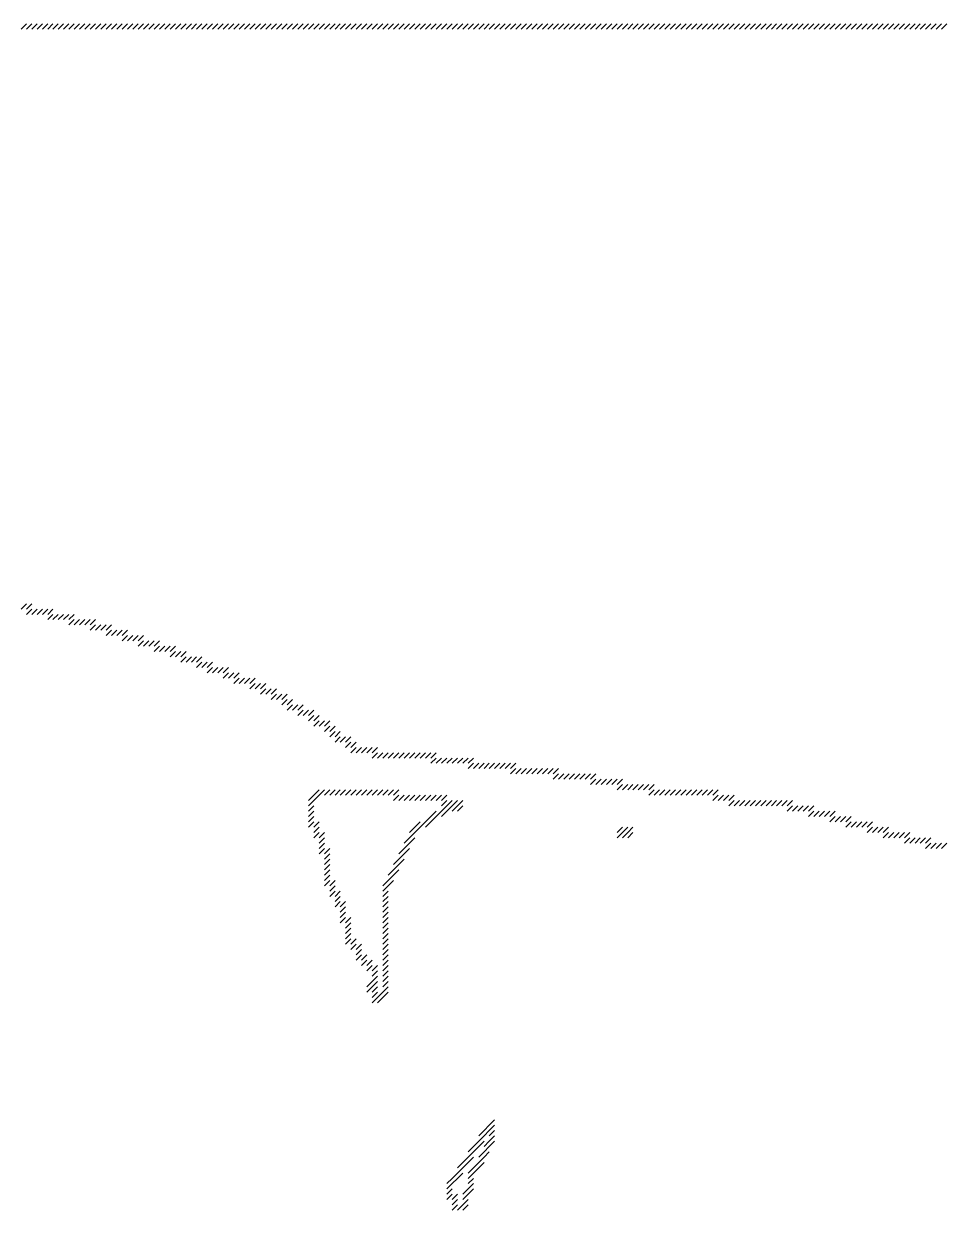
# Model space of a CAD drawing. Header units: metres. Extents: x 5 to 1923, y 5 to 1083.
# Drawn here: x 963.5 to 1136.5, y 860 to 1083 of the extents above; entities that cross this region are included whole.
import ezdxf

# ---------------------------------------------------------------- set-up
doc = ezdxf.new("R2010")
doc.units = ezdxf.units.M

msp = doc.modelspace()

# ---------------------------------------------------------------- linework, layer by layer
for p, q in [((963, 1082), (964, 1083)), ((964, 1082), (965, 1083)), ((965, 1082), (966, 1083)), ((966, 1082), (967, 1083)), ((967, 1082), (968, 1083)), ((968, 1082), (969, 1083)), ((969, 1082), (970, 1083)), ((970, 1082), (971, 1083)), ((971, 1082), (972, 1083)), ((972, 1082), (973, 1083)), ((973, 1082), (974, 1083)), ((974, 1082), (975, 1083)), ((975, 1082), (976, 1083)), ((976, 1082), (977, 1083)), ((977, 1082), (978, 1083)), ((978, 1082), (979, 1083)), ((979, 1082), (980, 1083)), ((980, 1082), (981, 1083)), ((981, 1082), (982, 1083)), ((982, 1082), (983, 1083)), ((983, 1082), (984, 1083)), ((984, 1082), (985, 1083)), ((985, 1082), (986, 1083)), ((986, 1082), (987, 1083)), ((987, 1082), (988, 1083)), ((988, 1082), (989, 1083)), ((989, 1082), (990, 1083)), ((990, 1082), (991, 1083)), ((991, 1082), (992, 1083)), ((992, 1082), (993, 1083)), ((993, 1082), (994, 1083)), ((994, 1082), (995, 1083)), ((995, 1082), (996, 1083)), ((996, 1082), (997, 1083)), ((997, 1082), (998, 1083)), ((998, 1082), (999, 1083)), ((999, 1082), (1000, 1083)), ((1000, 1082), (1001, 1083)), ((1001, 1082), (1002, 1083)), ((1002, 1082), (1003, 1083)), ((1003, 1082), (1004, 1083)), ((1004, 1082), (1005, 1083)), ((1005, 1082), (1006, 1083)), ((1006, 1082), (1007, 1083)), ((1007, 1082), (1008, 1083)), ((1008, 1082), (1009, 1083)), ((1009, 1082), (1010, 1083)), ((1010, 1082), (1011, 1083)), ((1011, 1082), (1012, 1083)), ((1012, 1082), (1013, 1083)), ((1013, 1082), (1014, 1083)), ((1014, 1082), (1015, 1083)), ((1015, 1082), (1016, 1083)), ((1016, 1082), (1017, 1083)), ((1017, 1082), (1018, 1083)), ((1018, 1082), (1019, 1083)), ((1019, 1082), (1020, 1083)), ((1020, 1082), (1021, 1083)), ((1021, 1082), (1022, 1083)), ((1022, 1082), (1023, 1083)), ((1023, 1082), (1024, 1083)), ((1024, 1082), (1025, 1083)), ((1025, 1082), (1026, 1083)), ((1026, 1082), (1027, 1083)), ((1027, 1082), (1028, 1083)), ((1028, 1082), (1029, 1083)), ((1029, 1082), (1030, 1083)), ((1030, 1082), (1031, 1083)), ((1031, 1082), (1032, 1083)), ((1032, 1082), (1033, 1083)), ((1033, 1082), (1034, 1083)), ((1034, 1082), (1035, 1083)), ((1035, 1082), (1036, 1083)), ((1036, 1082), (1037, 1083)), ((1037, 1082), (1038, 1083)), ((1038, 1082), (1039, 1083)), ((1039, 1082), (1040, 1083)), ((1040, 1082), (1041, 1083)), ((1041, 1082), (1042, 1083)), ((1042, 1082), (1043, 1083)), ((1043, 1082), (1044, 1083)), ((1044, 1082), (1045, 1083)), ((1045, 1082), (1046, 1083)), ((1046, 1082), (1047, 1083)), ((1047, 1082), (1048, 1083)), ((1048, 1082), (1049, 1083)), ((1049, 1082), (1050, 1083)), ((1050, 1082), (1051, 1083)), ((1051, 1082), (1052, 1083)), ((1052, 1082), (1053, 1083)), ((1053, 1082), (1054, 1083)), ((1054, 1082), (1055, 1083)), ((1055, 1082), (1056, 1083)), ((1056, 1082), (1057, 1083)), ((1057, 1082), (1058, 1083)), ((1058, 1082), (1059, 1083)), ((1059, 1082), (1060, 1083)), ((1060, 1082), (1061, 1083)), ((1061, 1082), (1062, 1083)), ((1062, 1082), (1063, 1083)), ((1063, 1082), (1064, 1083)), ((1064, 1082), (1065, 1083)), ((1065, 1082), (1066, 1083)), ((1066, 1082), (1067, 1083)), ((1067, 1082), (1068, 1083)), ((1068, 1082), (1069, 1083)), ((1069, 1082), (1070, 1083)), ((1070, 1082), (1071, 1083)), ((1071, 1082), (1072, 1083)), ((1072, 1082), (1073, 1083)), ((1073, 1082), (1074, 1083)), ((1074, 1082), (1075, 1083)), ((1075, 1082), (1076, 1083)), ((1076, 1082), (1077, 1083)), ((1077, 1082), (1078, 1083)), ((1078, 1082), (1079, 1083)), ((1079, 1082), (1080, 1083)), ((1080, 1082), (1081, 1083)), ((1081, 1082), (1082, 1083)), ((1082, 1082), (1083, 1083)), ((1083, 1082), (1084, 1083)), ((1084, 1082), (1085, 1083)), ((1085, 1082), (1086, 1083)), ((1086, 1082), (1087, 1083)), ((1087, 1082), (1088, 1083)), ((1088, 1082), (1089, 1083)), ((1089, 1082), (1090, 1083)), ((1090, 1082), (1091, 1083)), ((1091, 1082), (1092, 1083)), ((1092, 1082), (1093, 1083)), ((1093, 1082), (1094, 1083)), ((1094, 1082), (1095, 1083)), ((1095, 1082), (1096, 1083)), ((1096, 1082), (1097, 1083)), ((1097, 1082), (1098, 1083)), ((1098, 1082), (1099, 1083)), ((1099, 1082), (1100, 1083)), ((1100, 1082), (1101, 1083)), ((1101, 1082), (1102, 1083)), ((1102, 1082), (1103, 1083)), ((1103, 1082), (1104, 1083)), ((1104, 1082), (1105, 1083)), ((1105, 1082), (1106, 1083)), ((1106, 1082), (1107, 1083)), ((1107, 1082), (1108, 1083)), ((1108, 1082), (1109, 1083)), ((1109, 1082), (1110, 1083)), ((1110, 1082), (1111, 1083)), ((1111, 1082), (1112, 1083)), ((1112, 1082), (1113, 1083)), ((1113, 1082), (1114, 1083)), ((1114, 1082), (1115, 1083)), ((1115, 1082), (1116, 1083)), ((1116, 1082), (1117, 1083)), ((1117, 1082), (1118, 1083)), ((1118, 1082), (1119, 1083)), ((1119, 1082), (1120, 1083)), ((1120, 1082), (1121, 1083)), ((1121, 1082), (1122, 1083)), ((1122, 1082), (1123, 1083)), ((1123, 1082), (1124, 1083)), ((1124, 1082), (1125, 1083)), ((1125, 1082), (1126, 1083)), ((1126, 1082), (1127, 1083)), ((1127, 1082), (1128, 1083)), ((1128, 1082), (1129, 1083)), ((1129, 1082), (1130, 1083)), ((1130, 1082), (1131, 1083)), ((1131, 1082), (1132, 1083)), ((1132, 1082), (1133, 1083)), ((1133, 1082), (1134, 1083)), ((1134, 1082), (1135, 1083)), ((1135, 1082), (1136, 1083)), ((1136, 1082), (1137, 1083)), ((963, 973), (964, 974)), ((964, 973), (965, 974)), ((964, 972), (965, 973)), ((965, 972), (966, 973)), ((966, 972), (967, 973)), ((967, 972), (968, 973)), ((968, 972), (969, 973)), ((968, 971), (969, 972)), ((969, 971), (970, 972)), ((970, 971), (971, 972)), ((971, 971), (972, 972)), ((972, 971), (973, 972)), ((972, 970), (973, 971)), ((973, 970), (974, 971)), ((974, 970), (975, 971)), ((975, 970), (976, 971)), ((976, 970), (977, 971)), ((976, 969), (977, 970)), ((977, 969), (978, 970)), ((978, 969), (979, 970)), ((979, 969), (980, 970)), ((979, 968), (980, 969)), ((980, 968), (981, 969)), ((981, 968), (982, 969)), ((982, 968), (983, 969)), ((982, 967), (983, 968)), ((983, 967), (984, 968)), ((984, 967), (985, 968)), ((985, 967), (986, 968)), ((985, 966), (986, 967)), ((986, 966), (987, 967)), ((987, 966), (988, 967)), ((988, 966), (989, 967)), ((988, 965), (989, 966)), ((989, 965), (990, 966)), ((990, 965), (991, 966)), ((991, 965), (992, 966)), ((991, 964), (992, 965)), ((992, 964), (993, 965)), ((993, 964), (994, 965)), ((993, 963), (994, 964)), ((994, 963), (995, 964)), ((995, 963), (996, 964)), ((996, 963), (997, 964)), ((996, 962), (997, 963)), ((997, 962), (998, 963)), ((998, 962), (999, 963)), ((998, 961), (999, 962)), ((999, 961), (1000, 962)), ((1000, 961), (1001, 962)), ((1001, 961), (1002, 962)), ((1001, 960), (1002, 961)), ((1002, 960), (1003, 961)), ((1003, 960), (1004, 961)), ((1003, 959), (1004, 960)), ((1004, 959), (1005, 960)), ((1005, 959), (1006, 960)), ((1006, 959), (1007, 960)), ((1006, 958), (1007, 959)), ((1007, 958), (1008, 959)), ((1008, 958), (1009, 959)), ((1008, 957), (1009, 958)), ((1009, 957), (1010, 958)), ((1010, 957), (1011, 958)), ((1010, 956), (1011, 957)), ((1011, 956), (1012, 957)), ((1012, 956), (1013, 957)), ((1012, 955), (1013, 956)), ((1013, 955), (1014, 956)), ((1013, 954), (1014, 955)), ((1014, 954), (1015, 955)), ((1015, 954), (1016, 955)), ((1015, 953), (1016, 954)), ((1016, 953), (1017, 954)), ((1017, 953), (1018, 954)), ((1017, 952), (1018, 953)), ((1018, 952), (1019, 953)), ((1018, 951), (1019, 952)), ((1019, 951), (1020, 952)), ((1020, 951), (1021, 952)), ((1020, 950), (1021, 951)), ((1021, 950), (1022, 951)), ((1021, 949), (1022, 950)), ((1022, 949), (1023, 950)), ((1022, 948), (1023, 949)), ((1023, 948), (1024, 949)), ((1024, 948), (1025, 949)), ((1024, 947), (1025, 948)), ((1025, 947), (1026, 948)), ((1025, 946), (1026, 947)), ((1026, 946), (1027, 947)), ((1027, 946), (1028, 947)), ((1028, 946), (1029, 947)), ((1029, 946), (1030, 947)), ((1029, 945), (1030, 946)), ((1030, 945), (1031, 946)), ((1031, 945), (1032, 946)), ((1032, 945), (1033, 946)), ((1033, 945), (1034, 946)), ((1034, 945), (1035, 946)), ((1035, 945), (1036, 946)), ((1036, 945), (1037, 946)), ((1037, 945), (1038, 946)), ((1038, 945), (1039, 946)), ((1039, 945), (1040, 946)), ((1040, 945), (1041, 946)), ((1040, 944), (1041, 945)), ((1041, 944), (1042, 945)), ((1042, 944), (1043, 945)), ((1043, 944), (1044, 945)), ((1044, 944), (1045, 945)), ((1045, 944), (1046, 945)), ((1046, 944), (1047, 945)), ((1047, 944), (1048, 945)), ((1047, 943), (1048, 944)), ((1048, 943), (1049, 944)), ((1049, 943), (1050, 944)), ((1050, 943), (1051, 944)), ((1051, 943), (1052, 944)), ((1052, 943), (1053, 944)), ((1053, 943), (1054, 944)), ((1054, 943), (1055, 944)), ((1055, 943), (1056, 944)), ((1055, 942), (1056, 943)), ((1056, 942), (1057, 943)), ((1057, 942), (1058, 943)), ((1058, 942), (1059, 943)), ((1059, 942), (1060, 943)), ((1060, 942), (1061, 943)), ((1061, 942), (1062, 943)), ((1062, 942), (1063, 943)), ((1063, 942), (1064, 943)), ((1063, 941), (1064, 942)), ((1064, 941), (1065, 942)), ((1065, 941), (1066, 942)), ((1066, 941), (1067, 942)), ((1067, 941), (1068, 942)), ((1068, 941), (1069, 942)), ((1069, 941), (1070, 942)), ((1070, 941), (1071, 942)), ((1018, 938), (1019, 939)), ((1019, 938), (1020, 939)), ((1020, 938), (1021, 939)), ((1021, 938), (1022, 939)), ((1022, 938), (1023, 939)), ((1023, 938), (1024, 939)), ((1024, 938), (1025, 939)), ((1025, 938), (1026, 939)), ((1026, 938), (1027, 939)), ((1027, 938), (1028, 939)), ((1028, 938), (1029, 939)), ((1029, 938), (1030, 939)), ((1030, 938), (1031, 939)), ((1031, 938), (1032, 939)), ((1032, 938), (1033, 939)), ((1033, 938), (1034, 939)), ((1070, 940), (1071, 941)), ((1071, 940), (1072, 941)), ((1072, 940), (1073, 941)), ((1073, 940), (1074, 941)), ((1074, 940), (1075, 941)), ((1075, 940), (1076, 941)), ((1075, 939), (1076, 940)), ((1076, 939), (1077, 940)), ((1077, 939), (1078, 940)), ((1078, 939), (1079, 940)), ((1079, 939), (1080, 940)), ((1080, 939), (1081, 940)), ((1081, 939), (1082, 940)), ((1081, 938), (1082, 939)), ((1082, 938), (1083, 939)), ((1083, 938), (1084, 939)), ((1084, 938), (1085, 939)), ((1085, 938), (1086, 939)), ((1086, 938), (1087, 939)), ((1087, 938), (1088, 939)), ((1088, 938), (1089, 939)), ((1089, 938), (1090, 939)), ((1090, 938), (1091, 939)), ((1091, 938), (1092, 939)), ((1092, 938), (1093, 939)), ((1093, 938), (1094, 939)), ((1017, 937), (1018, 938)), ((1017, 936), (1018, 937)), ((1018, 937), (1019, 938)), ((1033, 937), (1034, 938)), ((1034, 937), (1035, 938)), ((1035, 937), (1036, 938)), ((1036, 937), (1037, 938)), ((1037, 937), (1038, 938)), ((1038, 937), (1039, 938)), ((1039, 937), (1040, 938)), ((1040, 937), (1041, 938)), ((1041, 937), (1042, 938)), ((1042, 937), (1043, 938)), ((1042, 936), (1043, 937)), ((1043, 936), (1044, 937)), ((1044, 936), (1045, 937)), ((1045, 936), (1046, 937)), ((1093, 937), (1094, 938)), ((1094, 937), (1095, 938)), ((1095, 937), (1096, 938)), ((1096, 937), (1097, 938)), ((1096, 936), (1097, 937)), ((1097, 936), (1098, 937)), ((1098, 936), (1099, 937)), ((1099, 936), (1100, 937)), ((1100, 936), (1101, 937)), ((1101, 936), (1102, 937)), ((1102, 936), (1103, 937)), ((1103, 936), (1104, 937)), ((1104, 936), (1105, 937)), ((1105, 936), (1106, 937)), ((1106, 936), (1107, 937)), ((1107, 936), (1108, 937)), ((1017, 935), (1018, 936)), ((1017, 934), (1018, 935)), ((1040, 934), (1041, 935)), ((1041, 934), (1042, 935)), ((1042, 935), (1043, 936)), ((1042, 934), (1043, 935)), ((1043, 935), (1044, 936)), ((1044, 935), (1045, 936)), ((1045, 935), (1046, 936)), ((1107, 935), (1108, 936)), ((1108, 935), (1109, 936)), ((1109, 935), (1110, 936)), ((1110, 935), (1111, 936)), ((1111, 935), (1112, 936)), ((1111, 934), (1112, 935)), ((1112, 934), (1113, 935)), ((1113, 934), (1114, 935)), ((1114, 934), (1115, 935)), ((1115, 934), (1116, 935)), ((1017, 933), (1018, 934)), ((1017, 932), (1018, 933)), ((1018, 932), (1019, 933)), ((1037, 932), (1038, 933)), ((1038, 932), (1039, 933)), ((1039, 933), (1040, 934)), ((1039, 932), (1040, 933)), ((1040, 933), (1041, 934)), ((1115, 933), (1116, 934)), ((1116, 933), (1117, 934)), ((1117, 933), (1118, 934)), ((1118, 933), (1119, 934)), ((1118, 932), (1119, 933)), ((1119, 932), (1120, 933)), ((1120, 932), (1121, 933)), ((1121, 932), (1122, 933)), ((1122, 932), (1123, 933)), ((1018, 931), (1019, 932)), ((1018, 930), (1019, 931)), ((1019, 930), (1020, 931)), ((1019, 929), (1020, 930)), ((1035, 929), (1036, 930)), ((1036, 931), (1037, 932)), ((1036, 930), (1037, 931)), ((1036, 929), (1037, 930)), ((1037, 931), (1038, 932)), ((1075, 931), (1076, 932)), ((1075, 930), (1076, 931)), ((1076, 931), (1077, 932)), ((1076, 930), (1077, 931)), ((1077, 931), (1078, 932)), ((1077, 930), (1078, 931)), ((1122, 931), (1123, 932)), ((1123, 931), (1124, 932)), ((1124, 931), (1125, 932)), ((1125, 931), (1126, 932)), ((1125, 930), (1126, 931)), ((1126, 930), (1127, 931)), ((1127, 930), (1128, 931)), ((1128, 930), (1129, 931)), ((1129, 930), (1130, 931)), ((1129, 929), (1130, 930)), ((1130, 929), (1131, 930)), ((1131, 929), (1132, 930)), ((1132, 929), (1133, 930)), ((1133, 929), (1134, 930)), ((1019, 928), (1020, 929)), ((1019, 927), (1020, 928)), ((1020, 927), (1021, 928)), ((1034, 927), (1035, 928)), ((1035, 928), (1036, 929)), ((1035, 927), (1036, 928)), ((1133, 928), (1134, 929)), ((1134, 928), (1135, 929)), ((1135, 928), (1136, 929)), ((1136, 928), (1137, 929)), ((1020, 926), (1021, 927)), ((1020, 925), (1021, 926)), ((1033, 925), (1034, 926)), ((1034, 926), (1035, 927)), ((1034, 925), (1035, 926)), ((1020, 924), (1021, 925)), ((1020, 923), (1021, 924)), ((1032, 923), (1033, 924)), ((1033, 924), (1034, 925)), ((1033, 923), (1034, 924)), ((1020, 922), (1021, 923)), ((1020, 921), (1021, 922)), ((1021, 921), (1022, 922)), ((1021, 920), (1022, 921)), ((1031, 921), (1032, 922)), ((1031, 920), (1032, 921)), ((1032, 922), (1033, 923)), ((1032, 921), (1033, 922)), ((1021, 919), (1022, 920)), ((1022, 919), (1023, 920)), ((1022, 918), (1023, 919)), ((1031, 919), (1032, 920)), ((1031, 918), (1032, 919)), ((1022, 917), (1023, 918)), ((1023, 917), (1024, 918)), ((1023, 916), (1024, 917)), ((1031, 917), (1032, 918)), ((1031, 916), (1032, 917)), ((1023, 915), (1024, 916)), ((1023, 914), (1024, 915)), ((1024, 914), (1025, 915)), ((1031, 915), (1032, 916)), ((1031, 914), (1032, 915)), ((1024, 913), (1025, 914)), ((1024, 912), (1025, 913)), ((1031, 913), (1032, 914)), ((1031, 912), (1032, 913)), ((1024, 911), (1025, 912)), ((1024, 910), (1025, 911)), ((1025, 910), (1026, 911)), ((1025, 909), (1026, 910)), ((1026, 909), (1027, 910)), ((1031, 911), (1032, 912)), ((1031, 910), (1032, 911)), ((1031, 909), (1032, 910)), ((1026, 908), (1027, 909)), ((1026, 907), (1027, 908)), ((1027, 907), (1028, 908)), ((1031, 908), (1032, 909)), ((1031, 907), (1032, 908)), ((1027, 906), (1028, 907)), ((1028, 906), (1029, 907)), ((1028, 905), (1029, 906)), ((1029, 905), (1030, 906)), ((1031, 906), (1032, 907)), ((1031, 905), (1032, 906)), ((1029, 904), (1030, 905)), ((1029, 903), (1030, 904)), ((1031, 904), (1032, 905)), ((1031, 903), (1032, 904)), ((1028, 902), (1029, 903)), ((1028, 901), (1029, 902)), ((1029, 902), (1030, 903)), ((1029, 901), (1030, 902)), ((1029, 900), (1030, 901)), ((1030, 900), (1031, 901)), ((1031, 902), (1032, 903)), ((1031, 901), (1032, 902)), ((1031, 900), (1032, 901)), ((1029, 899), (1030, 900)), ((1030, 899), (1031, 900)), ((1051, 876), (1052, 877)), ((1049, 874), (1050, 875)), ((1050, 875), (1051, 876)), ((1050, 874), (1051, 875)), ((1051, 875), (1052, 876)), ((1051, 874), (1052, 875)), ((1047, 871), (1048, 872)), ((1048, 872), (1049, 873)), ((1048, 871), (1049, 872)), ((1049, 873), (1050, 874)), ((1049, 872), (1050, 873)), ((1050, 872), (1051, 873)), ((1050, 871), (1051, 872)), ((1051, 873), (1052, 874)), ((1051, 872), (1052, 873)), ((1046, 869), (1047, 870)), ((1047, 870), (1048, 871)), ((1047, 869), (1048, 870)), ((1049, 870), (1050, 871)), ((1049, 869), (1050, 870)), ((1050, 870), (1051, 871)), ((1045, 868), (1046, 869)), ((1045, 867), (1046, 868)), ((1046, 868), (1047, 869)), ((1047, 867), (1048, 868)), ((1048, 868), (1049, 869)), ((1048, 867), (1049, 868)), ((1049, 868), (1050, 869)), ((1043, 865), (1044, 866)), ((1044, 866), (1045, 867)), ((1044, 865), (1045, 866)), ((1045, 866), (1046, 867)), ((1047, 866), (1048, 867)), ((1047, 865), (1048, 866)), ((1043, 864), (1044, 865)), ((1043, 863), (1044, 864)), ((1046, 863), (1047, 864)), ((1047, 864), (1048, 865)), ((1047, 863), (1048, 864)), ((1043, 862), (1044, 863)), ((1044, 862), (1045, 863)), ((1044, 861), (1045, 862)), ((1044, 860), (1045, 861)), ((1045, 860), (1046, 861)), ((1046, 862), (1047, 863)), ((1046, 861), (1047, 862)), ((1046, 860), (1047, 861))]:
    msp.add_line(p, q)

doc.saveas('drawing.dxf')
